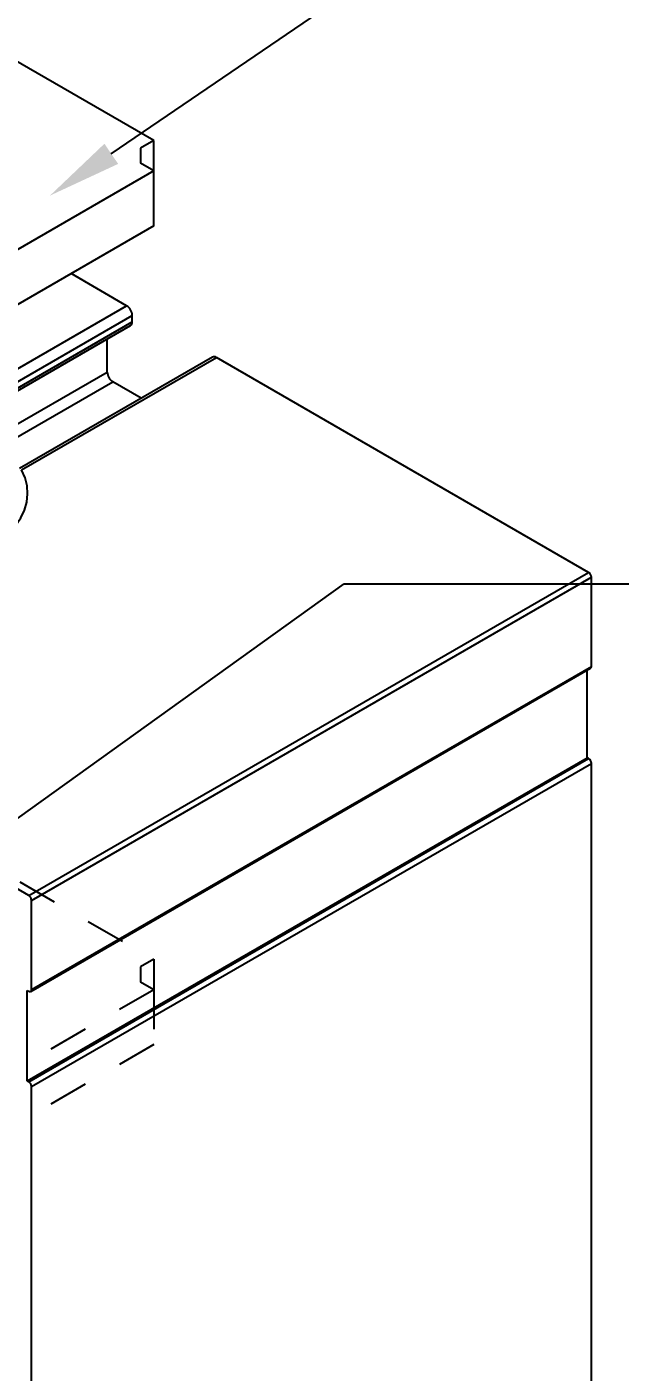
# Model space of a CAD drawing. Extents: x 0 to 7.2, y -17.6 to 0.
# Drawn here: x 2.291 to 3.79, y -15.831 to -12.433 of the extents above; entities that cross this region are included whole.
import ezdxf
from ezdxf import colors
from ezdxf.entities.mleader import LeaderData, LeaderLine
from ezdxf.math import Vec2, Vec3

# ---------------------------------------------------------------- set-up
doc = ezdxf.new("R2010")
doc.units = 0
doc.header["$LTSCALE"] = 0.5
doc.header["$MEASUREMENT"] = 0
doc.linetypes.add('HIDDEN2', pattern=[0.1875, 0.125, -0.0625])
doc.layers.add('CUST DWG', color=60, linetype='CONTINUOUS', lineweight=20)
doc.layers.add('Hardware', color=242, linetype='CONTINUOUS')
doc.layers.add('Housing', color=150, linetype='CONTINUOUS')
doc.styles.add('LSAD_Standard', font='arial.ttf')

msp = doc.modelspace()

# ---------------------------------------------------------------- linework, layer by layer
at = {"layer": 'Hardware', "transparency": 16777216}
for p, q in [((2.6118, -12.7203), (2.1471, -12.4521)), ((2.6118, -12.7203), (2.5786, -12.7395)), ((2.5786, -12.7395), (2.5786, -12.7779)), ((2.6118, -12.7971), (2.6118, -12.7203)), ((2.6118, -12.7971), (2.0201, -13.1386)), ((2.6118, -12.7971), (2.5786, -12.7779)), ((2.6118, -12.9359), (2.6118, -12.7971)), ((2.6118, -12.9359), (2.0201, -13.2775))]:
    msp.add_line(p, q, dxfattribs=at)
at = {"layer": 'Hardware', "linetype": 'HIDDEN2', "transparency": 16777216}
for p, q in [((2.2733, -14.5934), (2.6118, -14.7887)), ((2.6118, -14.7887), (2.5786, -14.8079)), ((2.5786, -14.8079), (2.5786, -14.8463)), ((2.6118, -14.7887), (2.6118, -14.8655)), ((2.6118, -14.8655), (2.5786, -14.8463)), ((2.6118, -14.8655), (2.2536, -15.0723)), ((2.6118, -14.8655), (2.6118, -15.0043)), ((2.6118, -15.0043), (2.0259, -15.3425))]:
    msp.add_line(p, q, dxfattribs=at)
at = {"layer": 'Housing', "transparency": 16777216}
for p, q in [((2.5432, -13.1377), (2.4028, -13.0566)), ((2.0512, -13.4217), (2.5432, -13.1377)), ((2.0722, -13.4423), (2.5574, -13.1622)), ((2.0722, -13.4586), (2.5574, -13.1785)), ((2.5574, -13.1785), (2.5574, -13.1622)), ((2.0661, -13.4689), (2.5532, -13.1876)), ((2.4942, -13.3053), (2.4942, -13.2217)), ((2.76, -13.2675), (2.2728, -13.5488)), ((2.2779, -13.5526), (2.77, -13.2685)), ((3.7102, -13.8113), (2.77, -13.2685)), ((1.9679, -13.6091), (2.4942, -13.3053)), ((1.9938, -13.6268), (2.5083, -13.3298)), ((2.5802, -13.3713), (2.5083, -13.3298)), ((2.296, -14.6277), (3.7102, -13.8113)), ((2.303, -14.64), (3.7173, -13.8236)), ((3.7173, -14.0489), (3.7173, -13.8236)), ((2.301, -14.8699), (3.7152, -14.0535)), ((2.303, -14.8653), (3.7173, -14.0489)), ((3.7067, -14.2796), (3.7067, -14.0584)), ((2.296, -14.6277), (1.3557, -14.0849)), ((2.2924, -15.096), (3.7067, -14.2796)), ((2.296, -15.0981), (3.7102, -14.2816)), ((2.303, -15.1103), (3.7173, -14.2939)), ((3.7102, -14.2816), (3.7067, -14.2796)), ((3.7173, -16.2981), (3.7173, -14.2939)), ((2.303, -14.8653), (2.303, -14.64)), ((2.2924, -14.8674), (2.296, -14.8694)), ((2.2924, -15.096), (2.2924, -14.8674)), ((2.296, -15.0981), (2.2924, -15.096)), ((2.303, -17.1145), (2.303, -15.1103))]:
    msp.add_line(p, q, dxfattribs=at)
at = {"layer": 'Housing', "transparency": 16777216, "flags": 128}
msp.add_lwpolyline([(1.8478, -13.8009), (1.8823, -13.8059), (1.9174, -13.8089), (1.9529, -13.8097), (1.9884, -13.8085), (2.0234, -13.8051), (2.0577, -13.7997), (2.0908, -13.7922), (2.1224, -13.7828), (2.1521, -13.7716), (2.1797, -13.7587), (2.2048, -13.7442), (2.2272, -13.7283), (2.2466, -13.7111), (2.2629, -13.6929), (2.2758, -13.6737), (2.2852, -13.654), (2.291, -13.6337), (2.2932, -13.6133), (2.2917, -13.5928), (2.2866, -13.5725), (2.2779, -13.5526)], dxfattribs=at)
at = {"layer": 'Housing', "transparency": 16777216}
for centre, radius, start, end in [((2.5267, -13.1635), 0.0307, 2.6055, 57.3945), ((2.5476, -13.1796), 0.00986, 305.0133, 6.2988), ((2.7641, -13.2767), 0.0101, 54.3824, 114.3071), ((2.5249, -13.3039), 0.0307, 182.6055, 237.3945), ((3.7019, -13.8243), 0.0154, 2.6055, 57.3945), ((3.7124, -14.0495), 0.00493, 305.0133, 6.2988), ((3.7019, -14.2946), 0.0154, 2.6055, 57.3945), ((2.2877, -14.6407), 0.0154, 2.6055, 57.3945), ((2.2987, -14.866), 0.00437, 230.7967, 9.214), ((2.2877, -15.111), 0.0154, 2.6055, 57.3945)]:
    msp.add_arc(centre, radius, start, end, dxfattribs=at)

# ---------------------------------------------------------------- leaders
at = {"layer": 'CUST DWG', "ltscale": 0.5, "transparency": 16777216}
ml = msp.add_multileader_mtext('Standard', dxfattribs=at)
ml.set_content('\\A1;3/8" SQ. NUT\\P(FINISH TO MATCH\\PSTEM FINISH)', color=256, style='LSAD_Standard')
ml.set_leader_properties()
ml.build(insert=Vec2(0, 0))
ml.multileader.update_dxf_attribs({"dogleg_length": 0.36, "arrow_head_size": 0.1875})
ctx = ml.context
ctx.base_point, ctx.char_height, ctx.arrow_head_size, ctx.landing_gap_size, ctx.plane_origin = Vec3(4.0051, -12.3532), 0.1875, 0.1875, 0.09, Vec3(1.6639, -12.888)
notes = []
notes.append((ctx, [(0, (1, 1, 0), (3.0929, -12.3532), (1, 0), 0.9121, [(0, [(2.3496, -12.8596)], 0, [])])]))
ctx.mtext.insert, ctx.mtext.width, ctx.mtext.defined_height, ctx.mtext.flow_direction = Vec3(4.0951, -12.2319), 3.15153, 0.8541, 5
ml = msp.add_multileader_mtext('Standard', dxfattribs=at)
ml.set_content('\\A1;3/8" IP x 1"\\PNIPPLE LOCK', color=256, style='LSAD_Standard')
ml.set_leader_properties()
ml.build(insert=Vec2(0, 0))
ml.multileader.update_dxf_attribs({"dogleg_length": 0.36, "arrow_head_size": 0.1875})
ctx = ml.context
ctx.base_point, ctx.char_height, ctx.arrow_head_size, ctx.landing_gap_size, ctx.plane_origin = Vec3(4.0051, -13.8405), 0.1875, 0.1875, 0.09, Vec3(1.6639, -14.3753)
notes.append((ctx, [(0, (1, 1, 0), (3.0929, -13.8405), (1, 0), 0.9121, [(0, [(1.8727, -14.7162)], 0, [])])]))
ctx.mtext.insert, ctx.mtext.width, ctx.mtext.defined_height, ctx.mtext.flow_direction = Vec3(4.0951, -13.7451), 3.15153, 0.8541, 5
for ctx, leaders in notes:
    for number, flags, end, landing, length, lines in leaders:
        leader = LeaderData()
        leader.index, (leader.has_last_leader_line, leader.has_dogleg_vector, leader.attachment_direction) = number, flags
        leader.last_leader_point, leader.dogleg_vector, leader.dogleg_length = Vec3(end), Vec3(landing), length
        for number, points, colour, breaks in lines:
            line = LeaderLine()
            line.index, line.vertices, line.color, line.breaks = number, Vec3.list(points), colors.encode_raw_color(colour), breaks
            leader.lines.append(line)
        ctx.leaders.append(leader)

doc.saveas('drawing.dxf')
